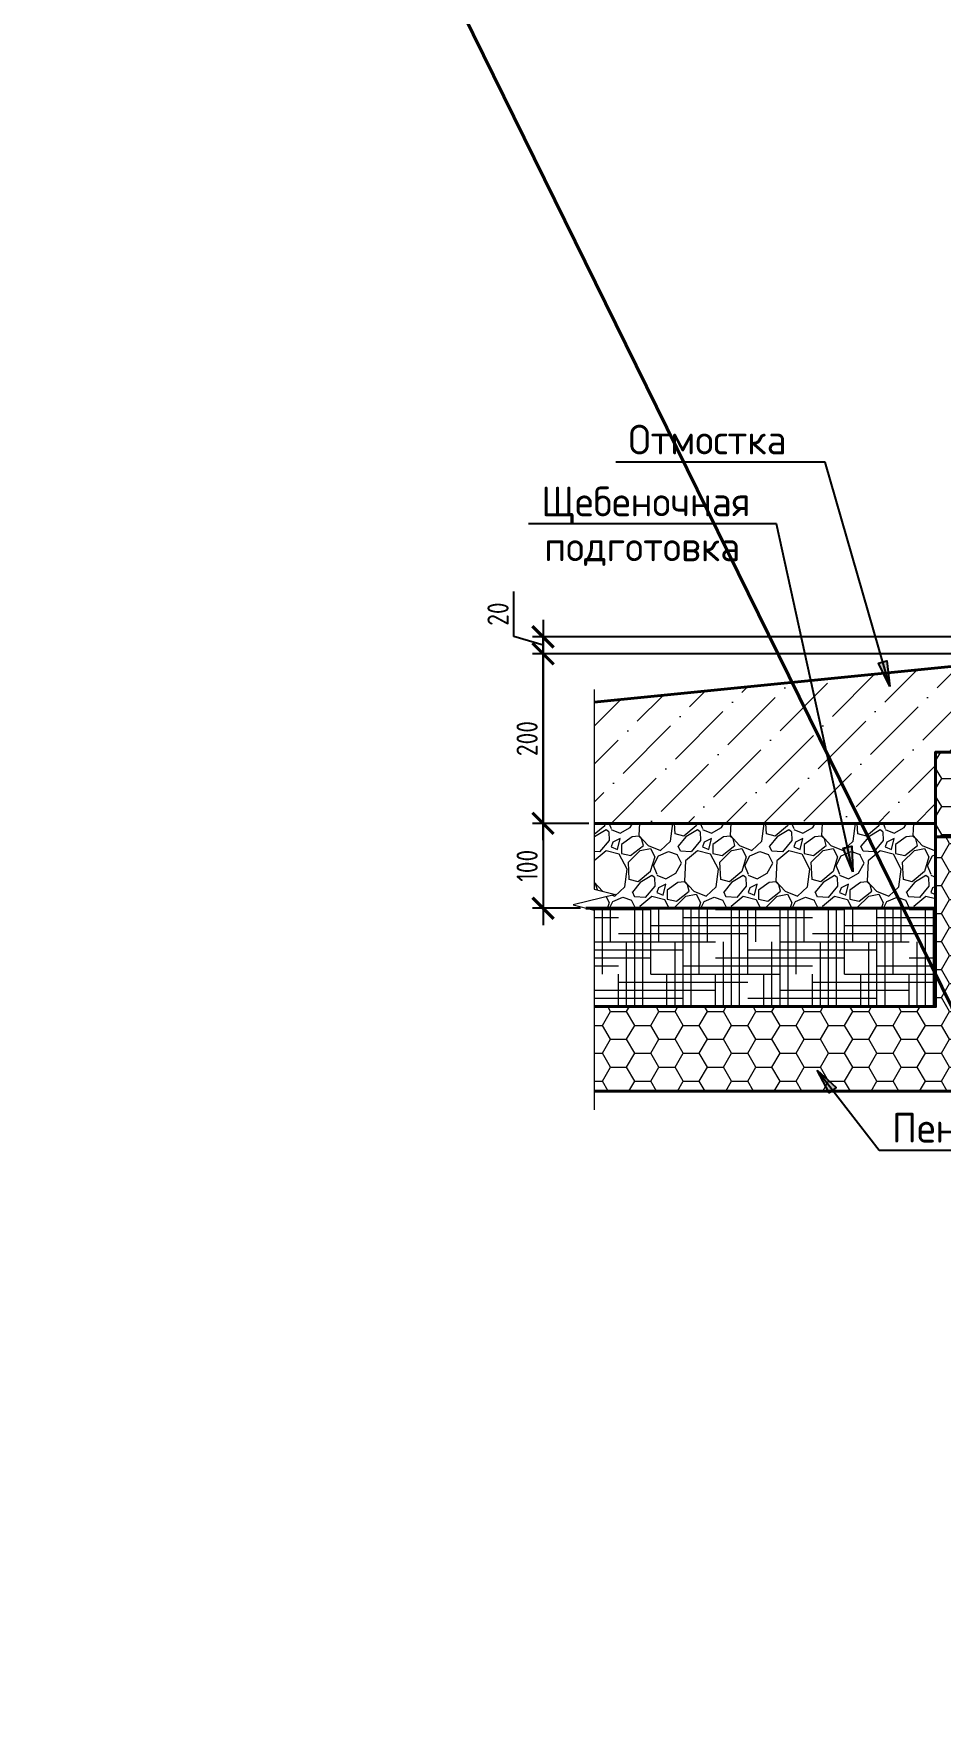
# Model space of a CAD drawing. Header units: millimetres. Extents: x -3689 to 2883575, y -702957 to -604547.
# Drawn here: x 2815125 to 2816196, y -691145 to -689174 of the extents above; entities that cross this region are included whole.
import ezdxf
from ezdxf import colors
from ezdxf.entities.mleader import LeaderData, LeaderLine
from ezdxf.enums import TextEntityAlignment as Align
from ezdxf.math import Vec2, Vec3

# ---------------------------------------------------------------- set-up
doc = ezdxf.new("R2010")
doc.units = ezdxf.units.MM
doc.header["$PDMODE"] = 35
for name, color, linetype, lineweight in [('_PP_Hatch', 9, 'Continuous', 9), ('_PP_Primary Line Continuous', 3, 'Continuous', 40), ('_Выноска', 7, 'Continuous', 15), ('Стены сечение', 7, 'Continuous', 40), ('Штрих Железобетон', 7, 'Continuous', 15), ('Штрих Мин. Вата', 40, 'Continuous', 15)]:
    doc.layers.add(name, color=color, linetype=linetype, lineweight=lineweight)
doc.styles.add('GOST 2.304', font='CS_Gost2304.shx')
doc.styles.add('GOST-2.304_Type-B', font='GOST_Common.ttf')
doc.dimstyles.new('SPDS', dxfattribs={"dimscale": 100, "dimtxt": 2.5, "dimasz": 2.5, "dimexe": 1.25, "dimexo": 0.625, "dimtad": 1, "dimdec": 0, "dimrnd": 0.001, "dimtxsty": 'GOST 2.304', "dimblk": 'ARCHTICK', "dimblk1": 'ARCHTICK', "dimblk2": 'ARCHTICK', "dimcen": 2.5, "dimdle": 2, "dimadec": 0, "dimazin": 2, "dimtfac": 0.75, "dimtdec": 4, "dimtmove": 1, "dimatfit": 3, "dimfxl": 1, "dimtolj": 1, "dimarcsym": 0})

# ---------------------------------------------------------------- blocks, each defined once
blk = doc.blocks.new('_TagCircle')
at = {"color": 0, "linetype": 'ByBlock', "lineweight": -2, "transparency": 16777216}
blk.add_circle((0, 0), 4, dxfattribs=at)
at = {"color": 0, "transparency": 16777216}
blk.add_attdef('НОМЕРЯРЛЫКА', text='', height=3, dxfattribs=at).set_placement((0, -1.5), align=Align.CENTER)
blk = doc.blocks.new('_Open90')
at = {"color": 0, "linetype": 'ByBlock', "lineweight": -2}
for p, q in [((-0.5, 0.5), (0, 0)), ((0, 0), (-1, 0)), ((0, 0), (-0.5, -0.5))]:
    blk.add_line(p, q, dxfattribs=at)
blk = doc.blocks.new('_ARCHTICK')
at = {"color": 0, "linetype": 'ByBlock', "const_width": 0.15}
blk.add_lwpolyline([(-0.5, -0.5), (0.5, 0.5)], dxfattribs=at)
blk = doc.blocks.new('*D776')
at = {"layer": '_Выноска', "color": 0, "lineweight": -2, "transparency": 16777216}
for p, q in [((2815725.9, -689885.9), (2815725.9, -690125.9)), ((2816352.8, -689905.9), (2815713.4, -689905.9)), ((2815780.1, -690105.9), (2815713.4, -690105.9))]:
    blk.add_line(p, q, dxfattribs=at)
at = {"layer": 'Defpoints', "color": 0, "transparency": 16777216}
for p in [(2816359, -689905.9), (2815725.9, -690105.9), (2815786.4, -690105.9)]:
    blk.add_point(p, dxfattribs=at)
at = {"layer": '_Выноска', "color": 0, "lineweight": -2, "transparency": 16777216, "xscale": 25, "yscale": 25, "zscale": 25}
for p, rotation in [((2815725.9, -689905.9), 90), ((2815725.9, -690105.9), 270)]:
    blk.add_blockref('_ARCHTICK', p, dxfattribs=dict(at, rotation=rotation))
at = {"layer": '_Выноска', "color": 0, "transparency": 16777216, "insert": (2815707.1, -690005.9), "char_height": 25, "attachment_point": 5, "rotation": 90, "style": 'GOST 2.304'}
blk.add_mtext('\\A1;200', dxfattribs=at)
blk = doc.blocks.new('*D773')
at = {"layer": '_Выноска', "color": 0, "lineweight": -2, "transparency": 16777216}
for p, q in [((2815725.9, -690085.9), (2815725.9, -690225.9)), ((2815780.1, -690105.9), (2815713.4, -690105.9)), ((2815770.2, -690205.9), (2815713.4, -690205.9))]:
    blk.add_line(p, q, dxfattribs=at)
at = {"layer": 'Defpoints', "color": 0, "transparency": 16777216}
for p in [(2815786.4, -690105.9), (2815725.9, -690205.9), (2815776.5, -690205.9)]:
    blk.add_point(p, dxfattribs=at)
at = {"layer": '_Выноска', "color": 0, "lineweight": -2, "transparency": 16777216, "xscale": 25, "yscale": 25, "zscale": 25}
for p, rotation in [((2815725.9, -690105.9), 90), ((2815725.9, -690205.9), 270)]:
    blk.add_blockref('_ARCHTICK', p, dxfattribs=dict(at, rotation=rotation))
at = {"layer": '_Выноска', "color": 0, "transparency": 16777216, "insert": (2815707.1, -690155.9), "char_height": 25, "attachment_point": 5, "rotation": 90, "style": 'GOST 2.304'}
blk.add_mtext('\\A1;100', dxfattribs=at)
blk = doc.blocks.new('*D777')
at = {"layer": '_Выноска', "color": 0, "lineweight": -2, "transparency": 16777216}
for p, q in [((2815725.9, -690125.9), (2815725.9, -689885.9)), ((2816352.8, -689905.9), (2815713.4, -689905.9)), ((2815780.1, -690105.9), (2815713.4, -690105.9))]:
    blk.add_line(p, q, dxfattribs=at)
at = {"layer": 'Defpoints', "color": 0, "transparency": 16777216}
for p in [(2815725.9, -689905.9), (2816359, -689905.9), (2815786.4, -690105.9)]:
    blk.add_point(p, dxfattribs=at)
at = {"layer": '_Выноска', "color": 0, "lineweight": -2, "transparency": 16777216, "xscale": 25, "yscale": 25, "zscale": 25}
for p, rotation in [((2815725.9, -689905.9), 90), ((2815725.9, -690105.9), 270)]:
    blk.add_blockref('_ARCHTICK', p, dxfattribs=dict(at, rotation=rotation))
at = {"layer": '_Выноска', "color": 0, "transparency": 16777216, "insert": (2815707.1, -690005.9), "char_height": 25, "attachment_point": 5, "rotation": 90, "style": 'GOST 2.304'}
blk.add_mtext('\\A1;200', dxfattribs=at)
blk = doc.blocks.new('*D779')
at = {"layer": '_Выноска', "color": 0, "lineweight": -2, "transparency": 16777216}
for p, q in [((2815691.5, -689885.6), (2815691.5, -689832.6)), ((2815725.9, -689865.9), (2815725.9, -689925.9)), ((2815725.9, -689895.9), (2815691.5, -689885.6)), ((2816352.8, -689885.9), (2815713.4, -689885.9)), ((2816352.8, -689905.9), (2815713.4, -689905.9))]:
    blk.add_line(p, q, dxfattribs=at)
at = {"layer": 'Defpoints', "color": 0, "transparency": 16777216}
for p in [(2816359, -689885.9), (2815725.9, -689905.9), (2816359, -689905.9)]:
    blk.add_point(p, dxfattribs=at)
at = {"layer": '_Выноска', "color": 0, "lineweight": -2, "transparency": 16777216, "xscale": 25, "yscale": 25, "zscale": 25}
for p, rotation in [((2815725.9, -689885.9), 90), ((2815725.9, -689905.9), 270)]:
    blk.add_blockref('_ARCHTICK', p, dxfattribs=dict(at, rotation=rotation))
at = {"layer": '_Выноска', "color": 0, "transparency": 16777216, "insert": (2815672.8, -689859.1), "char_height": 25, "attachment_point": 5, "rotation": 90, "style": 'GOST 2.304'}
blk.add_mtext('\\A1;20', dxfattribs=at)

msp = doc.modelspace()

# ---------------------------------------------------------------- hatches: boundary and pattern name
for points in [[(2816134.8301, -689944.5253), (2816121.4521, -689917.1573), (2816131.6193, -689914.2322)], [(2816091.3527, -690163.1895), (2816079.7523, -690135.0219), (2816090.0858, -690132.7531)], [(2816049.1904, -690396.8225), (2816071.7535, -690417.2892), (2816063.3928, -690423.7719)]]:
    msp.add_hatch(color=256).paths.add_polyline_path(points, flags=0)
at = {"layer": '_PP_Hatch', "ltscale": 20}
h = msp.add_hatch(dxfattribs=at)
h.set_pattern_fill('ANSI36', color=256, scale=10)
h.set_pattern_definition([(45, (2785601.64, -716404.213), (16.83798, 61.73926), [79.375, -15.875, 0, -15.875])])
h.paths.add_polyline_path([(2815786.3954, -690105.8721), (2816189.0022, -690105.8721), (2816189.0022, -690021.8721), (2816359.0022, -690021.8721), (2816359.0022, -689905.8721), (2815786.3954, -689963.1328)])
h = msp.add_hatch(dxfattribs=at)
h.set_pattern_fill('GRAVEL', color=256, scale=3, angle=45)
h.set_pattern_definition([(273.0127875, (2797159.935, -561123.7997), (53.88153666, -915.98612435), [10.251643, -1014.91451]), (229.969741, (2797160.474, -561134.0372), (592.696900665, 700.45998026), [17.59214, -1741.621467]), (177.510447, (2797149.159, -561147.5076), (1131.51227128, -53.8815363), [12.404446, -1228.041684]), (312.273689, (2797141.6154, -561181.9917), (-1023.74919768, 1131.51227136), [16.020136, -1585.993123]), (337.8336542, (2797152.3917, -561193.8457), (-915.98612436, 377.17075705), [15.70901, -1555.194232]), (42.273689, (2797166.9397, -561199.7727), (-1131.51227136, -1023.74919768), [16.020136, -1585.993123]), (82.6942405, (2797178.7937, -561188.9963), (-161.64461011, -1239.275344717), [21.18581, -2097.39346]), (117.2553284, (2797181.4877, -561167.9825), (-808.22305076, 1562.564565135), [20.001586, -1980.1577]), (166.4295656, (2797172.328, -561150.2016), (-1131.51227128, 269.40768353), [16.07439, -1591.36637]), (220.2363583, (2797156.702, -561146.43), (646.5784408, 538.81536716), [18.3514, -899.21811]), (267.3974378, (2797142.693, -561158.2839), (-53.881536683, -1239.27534471), [23.732338, -2349.503175]), (183.814075, (2797195.497, -561129.188), (-700.45997745, -53.88153668), [8.100136, -801.916975]), (216.4692344, (2797187.4147, -561129.7267), (808.22305079, 592.69690413), [15.41046, -1525.63917]), (270, (2797175.02, -561138.887), (53.881537, -53.881537), [10.77628, -96.986793]), (248.1985905, (2797164.784, -561136.192), (161.6446102, 377.1707571), [5.80324, -574.51867]), (336.80141, (2797162.629, -561141.58), (-215.5261469, 107.7630734), [8.20697, -402.14259]), (75.963757, (2797170.173, -561144.813), (53.8815367, 269.4076836), [13.32959, -430.988945]), (206.565051, (2797173.405, -561131.882), (161.64461, 53.8815367), [9.638614, -231.326944]), (61.3895403, (2797131.378, -561172.832), (377.17075708, 700.45997744), [13.50264, -1336.7648]), (115.346176, (2797137.8437, -561160.978), (377.17075706, -808.2230509), [11.32797, -1121.46647]), (338.1985905, (2797162.629, -561121.106), (-377.1707571, 161.6446102), [11.606403, -568.715508]), (28.6104597, (2797173.4055, -561125.416), (-700.45997742, -377.17075713), [13.50264, -1336.7648]), (24.443955, (2797164.7845, -561206.238), (-377.1707571, -161.6446102), [13.021056, -638.03203]), (339.7751406, (2797176.6384, -561200.8503), (-862.1045878, 323.2892199), [10.910164, -1080.1078]), (111.8014095, (2797217.05, -561174.448), (-161.6446102, 377.1707571), [11.606403, -568.715508]), (62.3540246, (2797212.739, -561163.672), (-484.93383048, -915.98612438), [12.77348, -1264.57128]), (114.443955, (2797190.648, -561200.85), (161.6446102, -377.1707571), [6.51053, -644.542557]), (146.309932, (2797213.817, -561177.681), (-269.4076836, 161.6446102), [3.88544, -384.65985]), (210.963757, (2797210.584, -561175.526), (215.526147, 107.7630735), [15.70901, -298.471638]), (231.009006, (2797197.1134, -561183.608), (484.93383051, 592.69690402), [14.55801, -1441.240946]), (348.690068, (2797175.022, -561149.663), (-161.6446102, 53.8815367), [10.989716, -263.75329]), (38.1572266, (2797185.7983, -561151.818), (1023.74919776, 808.22305095), [19.186703, -1899.48027]), (105.945396, (2797200.885, -561139.964), (161.64461017, -592.696904), [7.845247, -776.68177]), (135, (2797198.73, -561132.42), (-107.763073, 0), [4.572, -71.628]), (165.256437, (2797194.4193, -561183.0694), (592.69690398, -161.64461022), [10.58601, -1048.018223]), (93.0127875, (2797184.182, -561180.3753), (-53.88153666, 915.98612435), [20.503286, -1004.662866]), (45, (2797183.104, -561159.9), (0, 107.763073), [19.812, -56.388]), (10.3048465, (2797197.1134, -561145.891), (915.98612426, 161.64461067), [12.048287, -1192.7795]), (299.054604, (2797208.967, -561143.736), (161.6446102, -269.4076836), [11.094872, -543.6495]), (252.6459754, (2797214.3555, -561153.4345), (-484.93383065, -1562.56456503), [18.064353, -1788.373933]), (220.4260787, (2797208.9673, -561170.6766), (-754.34151417, -646.57844072), [19.110884, -1891.975394])])
h.paths.add_polyline_path([(2815811.3954, -690189.5961), (2815786.3954, -690195.8461), (2815786.3954, -690205.8721), (2816189.0022, -690205.8721), (2816189.0022, -690105.8721), (2815786.3954, -690105.8721), (2815786.3954, -690183.3461)])
at = {"layer": 'Штрих Железобетон'}
h = msp.add_hatch(dxfattribs=at)
h.set_pattern_fill('HOUND', color=256, scale=6)
h.set_pattern_definition([(0, (2785601.639, -716420.213), (38.1, 9.525), [152.4, -76.2]), (90, (2785601.639, -716420.213), (-9.525, -38.1), [152.4, -76.2])])
h.paths.add_polyline_path([(2815786.3954, -690205.8721), (2815786.3954, -690321.8721), (2816189.0022, -690321.8721), (2816189.0022, -690205.8721)])
at = {"layer": 'Штрих Мин. Вата'}
h = msp.add_hatch(dxfattribs=at)
h.set_pattern_fill('HONEY', color=256, scale=6)
h.set_pattern_definition([(0, (2783849.205, -712918.921), (28.575, 16.497784), [19.05, -38.1]), (120, (2783849.205, -712918.921), (-28.575, 16.497784), [19.05, -38.1]), (60, (2783849.205, -712918.921), (6e-08, 32.995568), [-38.1, 19.05])])
h.paths.add_polyline_path([(2816189.0022, -690121.8721), (2816459.0022, -690121.8721), (2816459.0022, -690021.8721), (2816189.0022, -690021.8721)])
h = msp.add_hatch(dxfattribs=at)
h.set_pattern_fill('HONEY', color=256, scale=6)
h.set_pattern_definition([(0, (2785601.64, -719644.162), (28.575, 16.497784), [19.05, -38.1]), (120, (2785601.64, -719644.162), (-28.575, 16.497784), [19.05, -38.1]), (60, (2785601.64, -719644.162), (6e-08, 32.995568), [-38.1, 19.05])])
h.paths.add_polyline_path([(2816189.0022, -690121.8721), (2816189.0022, -690321.8721), (2815786.3954, -690321.8721), (2815786.3954, -690421.8721), (2816289.0022, -690421.8721), (2816289.0022, -690121.8721)])

# ---------------------------------------------------------------- linework, layer by layer
at = {"color": 14, "lineweight": 50}
msp.add_line((2815154.4156, -688181.1653), (2817366.3007, -692677.0915), dxfattribs=at)
for points in [[(2816058.676, -689679.8192), (2815811.676, -689679.8192)], [(2816134.8301, -689944.5253), (2816058.676, -689679.8192)], [(2816001.2363, -689752.7508), (2815708.7363, -689752.7508)], [(2816091.3527, -690163.1895), (2816001.2363, -689752.7508)], [(2816049.1904, -690396.8225), (2816122.4878, -690491.3532)], [(2816122.4878, -690491.3532), (2816461.9727, -690491.3532)]]:
    msp.add_lwpolyline(points)
for points in [[(2816134.8301, -689944.5253), (2816121.4521, -689917.1573), (2816131.6193, -689914.2322)], [(2816091.3527, -690163.1895), (2816079.7523, -690135.0219), (2816090.0858, -690132.7531)], [(2816049.1904, -690396.8225), (2816071.7535, -690417.2892), (2816063.3928, -690423.7719)]]:
    msp.add_lwpolyline(points, close=True)
at = {"layer": '_PP_Primary Line Continuous', "ltscale": 10}
msp.add_lwpolyline([(2816189.0022, -690121.8721), (2816459.0022, -690121.8721), (2816459.0022, -690021.8721), (2816189.0022, -690021.8721)], close=True, dxfattribs=at)
for points in [[(2815786.3954, -690321.8721), (2816189.0022, -690321.8721), (2816189.0022, -690121.8721), (2816289.0022, -690121.8721), (2816289.0022, -690421.8721), (2815786.3954, -690421.8721)], [(2815956.3954, -690421.8721), (2816945.5275, -690421.8721)]]:
    msp.add_lwpolyline(points, dxfattribs=at)
at = {"layer": '_PP_Primary Line Continuous'}
msp.add_lwpolyline([(2815786.3954, -690321.8721), (2816189.0022, -690321.8721), (2816189.0022, -690205.8721), (2815776.4995, -690205.8721)], dxfattribs=at)
at = {"layer": '_Выноска'}
msp.add_lwpolyline([(2815786.3954, -689948.1328), (2815786.3954, -689963.1328), (2815786.3954, -690183.3461), (2815811.3954, -690189.5961), (2815761.3954, -690202.0961), (2815786.3954, -690208.3461), (2815786.3954, -690428.5594), (2815786.3954, -690443.5594)], dxfattribs=at)
at = {"layer": 'Стены сечение', "ltscale": 100}
msp.add_line((2816359.0022, -689905.8721), (2815786.3954, -689963.1328), dxfattribs=at)
msp.add_lwpolyline([(2815786.3954, -690105.8721), (2816189.0022, -690105.8721), (2816189.0022, -690205.8721), (2815776.4995, -690205.8721)], dxfattribs=at)

# ---------------------------------------------------------------- texts
at = {"style": 'GOST-2.304_Type-B'}
for s, p in [('Отмостка', (2815826.676, -689670.8192)), ('Щебеночная', (2815723.7363, -689743.7508)), ('подготовка', (2815727.2363, -689796.7508)), ('Пеноплэкс ', (2816137.4878, -690482.3532))]:
    msp.add_text(s, height=35, dxfattribs=at).set_placement(p)

# ---------------------------------------------------------------- dimensions: what is measured, and where the dimension line sits
at = {"layer": '_Выноска'}
for base, p1, p2, picture, middle in [((2815725.8835, -689905.8721), (2816359.0022, -689885.8721), (2816359.0022, -689905.8721), '*D779', (2815672.7585, -689879.3096)), ((2815725.8835, -690105.8721), (2816359.0022, -689905.8721), (2815786.3954, -690105.8721), '*D776', (2815707.1335, -690005.8721)), ((2815725.8835, -689905.8721), (2815786.3954, -690105.8721), (2816359.0022, -689905.8721), '*D777', (2815707.1335, -690005.8721)), ((2815725.8835, -690205.8721), (2815786.3954, -690105.8721), (2815776.4995, -690205.8721), '*D773', (2815707.1335, -690155.8721))]:
    dim = msp.add_linear_dim(base=base, p1=p1, p2=p2, angle=90, dimstyle='SPDS', override={"dimscale": 10}, dxfattribs=at)
    dim.commit()
    dim.dimension.update_dxf_attribs({"geometry": picture, "text_midpoint": middle})

# ---------------------------------------------------------------- leaders
ml = msp.add_multileader_block('Standard')
ml.set_content('_TagCircle', color=256, scale=100)
ml.set_attribute('НОМЕРЯРЛЫКА', 'В', width=0)
ml.set_leader_properties()
ml.set_arrow_properties(name='OPEN90')
ml.build(insert=Vec2(0, 0))
ml.multileader.update_dxf_attribs({"has_dogleg": 0, "text_left_attachment_type": 6, "text_right_attachment_type": 6, "dogleg_length": 0.36, "arrow_head_size": 25000, "scale": 100, "block_connection_type": 1})
ctx = ml.context
ctx.base_point, ctx.scale, ctx.char_height, ctx.arrow_head_size, ctx.landing_gap_size, ctx.plane_origin = Vec3(2816876.8862, -672418.11), 100, 2.5, 25000, 10, Vec3(2819549.4989, -669112.8376)
ctx.left_attachment, ctx.right_attachment, ctx.attachment_type = 6, 6, 1
notes = []
notes.append((ctx, [(0, (1, 1, 0), (2816876.5262, -672418.11), (1, 0), 0.36, [(0, [(2816876.8862, -669149.3647)], 0, [])])]))
ctx.block.insert = Vec3(2816876.8862, -672418.11)
for ctx, leaders in notes:
    for number, flags, end, landing, length, lines in leaders:
        leader = LeaderData()
        leader.index, (leader.has_last_leader_line, leader.has_dogleg_vector, leader.attachment_direction) = number, flags
        leader.last_leader_point, leader.dogleg_vector, leader.dogleg_length = Vec3(end), Vec3(landing), length
        for number, points, colour, breaks in lines:
            line = LeaderLine()
            line.index, line.vertices, line.color, line.breaks = number, Vec3.list(points), colors.encode_raw_color(colour), breaks
            leader.lines.append(line)
        ctx.leaders.append(leader)

doc.saveas('drawing.dxf')
